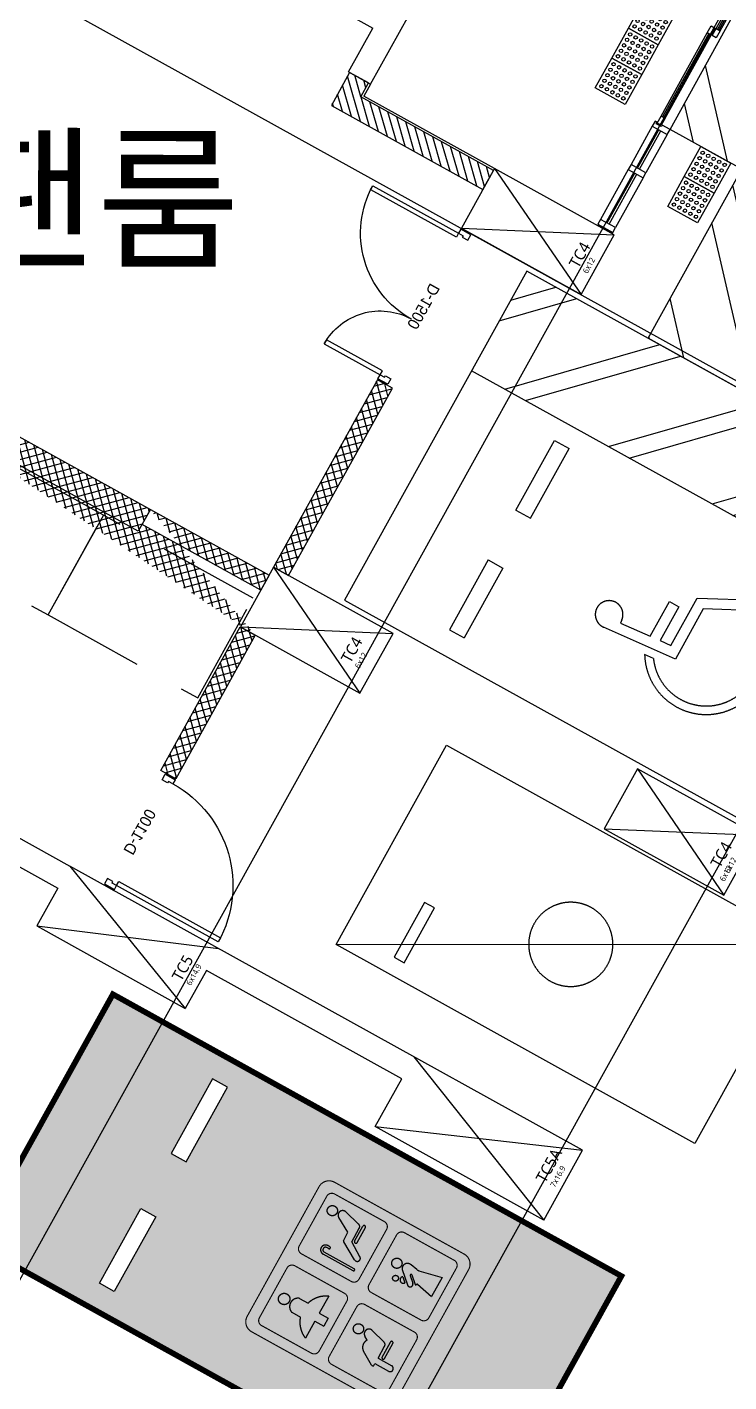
# Model space of a CAD drawing. Header units: millimetres. Extents: x -21000 to 567700, y 435000 to 850800.
# Drawn here: x 269749 to 275905, y 664233 to 676119 of the extents above; entities that cross this region are included whole.
import ezdxf
from ezdxf.enums import TextEntityAlignment as Align
from ezdxf.xclip import XClip

# ---------------------------------------------------------------- set-up
doc = ezdxf.new("R2010")
doc.units = ezdxf.units.MM
doc.header["$LTSCALE"] = 700
doc.header["$XCLIPFRAME"] = 2
doc.linetypes.add('AB_Pbase$0$주차장기둥$0$CEN', pattern=[62, 60, -1, 0, -1])
doc.linetypes.add('HIDDEN', pattern=[9.524999999999999, 6.349999999999999, -3.174999999999999])
doc.layers.get('0').update_dxf_attribs({"color": 2})
for name, color, linetype, plot in [('AB_Pbase$0$CON-105-B2F$0$DEFPOINT', 247, 'Continuous', False), ('AB_Pbase$0$Defponts', 161, 'Continuous', False), ('AB_Pbase$0$주차-카운터', 151, 'Continuous', False)]:
    doc.layers.add(name, color=color, linetype=linetype, plot=plot)
for name, color, linetype in [('AB_Pbase$0$ELE8', 8, 'Continuous'), ('AB_Pbase$0$ELE9', 9, 'Continuous'), ('AB_Pbase$0$FIN', 6, 'Continuous'), ('AB_Pbase$0$HAT-BR', 5, 'Continuous'), ('AB_Pbase$0$WAL', 3, 'Continuous'), ('AB_Pbase$0$WIN', 4, 'Continuous'), ('AB_Pbase$0$WIN1', 1, 'Continuous'), ('AB_Pbase$0$경량벽체 세대창고', 4, 'HIDDEN'), ('AB_Pbase$0$경량벽체 세대창고 모듈', 4, 'HIDDEN'), ('AB_Pbase$0$점자블럭', 5, 'Continuous'), ('AB_Pbase$0$주차(경형)', 9, 'Continuous'), ('AB_Pbase$0$주차-sol', 254, 'Continuous'), ('AB_Pbase$0$주차-여행', 221, 'Continuous'), ('AB_Pbase$0$주차-장애인', 8, 'Continuous'), ('AB_Pbase$0$주차장기둥$0$CEN_P', 244, 'AB_Pbase$0$주차장기둥$0$CEN')]:
    doc.layers.add(name, color=color, linetype=linetype)
doc.styles.add('AB_Pbase$0$CON-105-B2F$0$맑은고딕', font='malgun.ttf')
doc.styles.add('AB_Pbase$0$돋움', font='')
doc.styles.get('AB_Pbase$0$돋움').set_extended_font_data('Dotum')

# ---------------------------------------------------------------- blocks, each defined once
blk = doc.blocks.new('AB_Pbase$0$Door_s_1500')
at = {"layer": 'AB_Pbase$0$Defponts'}
for p, q in [((-10, 100.0000000630971), (-10.0000000000291, 6.30971044e-08)), ((1510.000000014901, 100), (1510.000000014901, 0))]:
    blk.add_line(p, q, dxfattribs=at)
at = {"layer": 'AB_Pbase$0$WIN'}
for points in [[(39.9999999999709, 100.0000000037253), (80.00000001490115, 100.0000000037253), (80.00000001487933, 960.0000000036086), (40.00000000000727, 960.0000000037253)], [(1460.000000000029, 99.99999656772708), (1419.99999998507, 99.99999656761065), (1419.999999960193, 659.9999965827446), (1459.999999975123, 659.9999965827446)], [(55, 55.00000001117587), (54.9999999999709, 3.7252903e-09), (0, 0), (-2.91038e-11, 100.0000000037253), (39.9999999999709, 100.0000000037253), (40.00000000011641, 55.00000000372529)], [(1445.00000001493, 55.00000000745058), (1445.000000029802, 3.7252903e-09), (1500.000000014901, 0), (1500.000000014872, 100), (1460.000000014901, 100.0000000037253), (1459.999999999942, 55.00000001117587)]]:
    blk.add_lwpolyline(points, close=True, dxfattribs=at)
at = {"layer": 'AB_Pbase$0$WIN1'}
for centre, radius, start, end in [((40.00000000061845, 100.0000000038417), 859.9999999993231, 359.9999997198555, 89.99999999666494), ((1460.000000014741, 100.0000000039581), 560.0000000146683, 90.00000000166754, 180.0000004268868)]:
    blk.add_arc(centre, radius, start, end, dxfattribs=at)
at = {"layer": 'AB_Pbase$0$Defponts', "style": 'AB_Pbase$0$돋움'}
blk.add_text('D-1500', height=100, rotation=359.9999997865566, dxfattribs=at).set_placement((751.5826335558666, 57.88820401218254), align=Align.MIDDLE)
blk = doc.blocks.new('AB_Pbase$0$Door_s_1100')
at = {"layer": 'AB_Pbase$0$Defponts'}
for p, q in [((-10.00000002980232, 5.858251825e-06), (-10.00000002980232, 100.0000058582518)), ((1109.999999970212, -7.4505806e-08), (1109.999999970212, 99.9999999254942))]:
    blk.add_line(p, q, dxfattribs=at)
at = {"layer": 'AB_Pbase$0$WIN'}
for points in [[(39.99999997021222, 99.9999999254942), (79.99999997019766, 99.9999999254942), (79.99999997021223, 1119.999999925494), (39.99999997022678, 1119.999999925494)], [(54.99999997021223, 54.99999992549419), (54.99999997021223, -7.4505806e-08), (-2.97877705e-08, -7.4505806e-08), (-2.97877705e-08, 99.9999999254942), (39.99999997021222, 99.9999999254942), (39.99999997022678, 54.99999992549419)], [(1044.999999970183, 54.99999992549419), (1044.999999970227, -7.4505806e-08), (1099.999999970197, -7.4505806e-08), (1099.999999970197, 99.9999999254942), (1059.999999970197, 99.9999999254942), (1059.999999970197, 54.99999992549419)]]:
    blk.add_lwpolyline(points, close=True, dxfattribs=at)
at = {"layer": 'AB_Pbase$0$WIN1'}
blk.add_arc((39.99999997021222, 99.9999999254942), 1020, 0, 89.99999999916623, dxfattribs=at)
at = {"layer": 'AB_Pbase$0$Defponts', "style": 'AB_Pbase$0$돋움'}
blk.add_text('D-1100', height=100, dxfattribs=at).set_placement((549.9999999702266, 49.99999992549419), align=Align.MIDDLE)
blk = doc.blocks.new('AB_Pbase$0$20160212_34980', base_point=(54476081.42729176, -70515734.42699839))
at = {"layer": 'AB_Pbase$0$WIN', "rotation": 125.1554939794611}
blk.add_blockref('AB_Pbase$0$Door_s_1100', (54476081.42729176, -70515734.42699838), dxfattribs=at)
blk = doc.blocks.new('AB_Pbase$0$CON-105-B2F')
for p, q in [((7970.000003202492, -3720.000004687579), (7970.000003205649, -8310.00000000355)), ((250.0000032123644, -4620.00000001426), (249.9999942233626, -9550.000000011234)), ((7530.000003216141, -8310.000000003783), (7530.000003215398, -8530.000000004657)), ((7530.000003216141, -8310.000000003783), (7970.000003205649, -8310.00000000355)), ((7530.000003215398, -8530.000000004657), (9020.000003214232, -8530.000000004424))]:
    blk.add_line(p, q)
blk.add_lwpolyline([(3110.000003211906, -5820.000000008906), (3330.000003212372, -5820.000000008963), (3330.000003211935, -8650.000000008033), (3110.000003213099, -8650.000000008265)], close=True)
for points in [[(30.13518264180311, -8400.000000010654), (30.13518264331651, -9550.000000010012), (-350.0000057775687, -9550.000000011176), (-349.9999967868352, -11040.00000001065)], [(-449.9999967838739, -14690.00000001036), (250.000025236317, -14690.0000000092), (249.9999942236973, -9550.000000011176)], [(2810.000003214118, -11040.0000000082), (3410.00000321457, -11040.00000000884), (3410.000003214263, -9840.000000008382), (2810.000003214031, -9840.00000000972), (2810.000003214118, -11040.0000000082)], [(6810.000003214234, -11040.00000000727), (7410.000003213768, -11040.00000000698), (7410.00000321438, -9840.000000006636), (6810.00000321403, -9840.000000007627), (6810.000003214234, -11040.00000000727)], [(-449.9999967838739, -14690.00000001036), (-449.9999967845724, -13000.00000001094), (30.00001503961539, -13000.00000001082), (30.00000321387779, -11040.00000001018), (-349.9999967868352, -11040.00000001065)], [(2810.000003216708, -14690.00000000815), (3410.000003216126, -14690.00000000902), (3410.000003215399, -13490.00000000879), (2810.000003215631, -13490.00000000879), (2810.000003216708, -14690.00000000815)]]:
    blk.add_lwpolyline(points)
at = {"layer": 'AB_Pbase$0$CON-105-B2F$0$DEFPOINT', "color": 190}
for p, q in [((-350.0000057775687, -9550.000000011176), (250.0000032137614, -11040.00000000989)), ((249.9999942236973, -9550.000000011176), (-349.9999967868352, -11040.00000001065)), ((2810.000003214031, -9840.00000000972), (3410.00000321457, -11040.00000000884)), ((3410.000003214263, -9840.000000008382), (2810.000003214118, -11040.0000000082)), ((6810.00000321403, -9840.000000007627), (7410.000003213768, -11040.00000000698)), ((7410.00000321438, -9840.000000006636), (6810.000003214234, -11040.00000000727)), ((-449.9999967845724, -13000.00000001094), (250.0000032163589, -14690.0000000092)), ((250.000003214016, -13000.00000001065), (-449.9999967838739, -14690.00000001036)), ((2810.000003215631, -13490.00000000879), (3410.000003216126, -14690.00000000902)), ((3410.000003215399, -13490.00000000879), (2810.000003216708, -14690.00000000815))]:
    blk.add_line(p, q, dxfattribs=at)
at = {"layer": 'AB_Pbase$0$CON-105-B2F$0$DEFPOINT', "color": 6, "style": 'AB_Pbase$0$CON-105-B2F$0$맑은고딕'}
for s, height, p in [('TC5', 100.0000000000003, (-166.3523202295982, -10897.23388301249)), ('TC4', 100.0000000000003, (2993.647716970882, -10841.75758591661)), ('TC4', 100.0000000000003, (6993.647716971267, -10910.75992720434)), ('6x12', 50.00000000000017, (2993.647716970401, -10932.4577989268)), ('6x14.9', 50.00000000000017, (-156.4896437279749, -10987.9340960221)), ('6x12', 50.00000000000017, (6993.647716970773, -11001.46014021465)), ('TC5A', 100.0000000000003, (-166.3523202267242, -14547.2338830122)), ('TC4', 100.0000000000003, (2993.64767977316, -14547.23388301005)), ('7x16.9', 50.00000000000017, (-156.4896437251009, -14637.93409602175)), ('6x12', 50.00000000000017, (2910.763080506585, -14637.93409602152)), ('6x12', 50.00000000000017, (2993.647679772577, -14637.93409602018))]:
    blk.add_text(s, height=height, rotation=359.9999981056897, dxfattribs=at).set_placement(p)
blk = doc.blocks.new('AB_Pbase$0$CON-105-B1F')
at = {"rotation": 359.9999999999997}
blk.add_blockref('AB_Pbase$0$CON-105-B2F', (8.73115e-11, 0), dxfattribs=at)
blk = doc.blocks.new('AB_Pbase$0$지하1층 동골조')
at = {"rotation": 61.00000007641672}
blk.add_blockref('AB_Pbase$0$CON-105-B1F', (114706.1262703892, 33203.97350886103), dxfattribs=at)
blk = doc.blocks.new('AB_Pbase$0$점자블럭')
at = {"layer": 'AB_Pbase$0$점자블럭', "extrusion": (0, 0, -1)}
blk.add_lwpolyline([(0, 0), (300, 0), (300, 300), (0, 300)], close=True, dxfattribs=at)
at = {"layer": 'AB_Pbase$0$점자블럭', "color": 250}
for centre in [(-259.9999998714775, 259.9999995172256), (-204.9999998714775, 259.9999995172256), (-149.9999998714775, 259.9999995172256), (-94.99999987147748, 259.9999995172256), (-39.99999987147749, 259.9999995172256), (-259.9999996945262, 204.9999995172257), (-259.9999996783445, 149.9999993076781), (-204.9999996945262, 204.9999995172257), (-204.9999996783445, 149.9999993076781), (-149.9999996945262, 204.9999995172257), (-149.9999996783444, 149.9999993076781), (-94.9999996945262, 204.9999995172257), (-94.99999967834447, 149.9999993076781), (-39.9999996945262, 204.9999995172257), (-39.99999967834447, 149.9999993076781), (-259.9999996622791, 94.99999951722565), (-259.9999991634395, 39.99999951722566), (-204.9999996622791, 94.99999951722565), (-204.9999991634395, 39.99999951722566), (-149.9999996622791, 94.99999951722565), (-149.9999991634395, 39.99999951722566), (-94.99999966227917, 94.99999951722565), (-94.9999991634395, 39.99999951722566), (-39.99999966227915, 94.99999951722565), (-39.9999991634395, 39.99999951722566)]:
    blk.add_circle(centre, 15, dxfattribs=at)
blk = doc.blocks.new('AB_Pbase$0$주출입구현관문(105동 지하)')
at = {"layer": 'AB_Pbase$0$Defponts'}
blk.add_line((4069.759364713507, -9241.798688736744), (3938.566657777759, -9169.076796256006), dxfattribs=at)
at = {"layer": 'AB_Pbase$0$ELE9'}
for p, q in [((4981.059179137634, -7443.080789995291), (5376.181458920881, -6730.267080781574)), ((5016.043901030091, -7462.473294635653), (5411.166180751926, -6749.659585405722)), ((4498.572860309621, -8210.369491109217), (4903.391393664351, -7480.063422407896)), ((4533.557582129957, -8229.761995779409), (4938.376115571418, -7499.455927046859)), ((4420.95395791967, -8298.830251582025), (4234.301095767936, -8635.558208086411)), ((4552.146664911997, -8371.55214402746), (4365.493802763056, -8708.280100561537)), ((4210.060464922629, -8679.289110415295), (3967.653782438254, -9116.598808723735)), ((4341.253171914956, -8752.01100286073), (4098.846489431278, -9189.320701212913))]:
    blk.add_line(p, q, dxfattribs=at)
at = {"layer": 'AB_Pbase$0$WIN'}
for p, q in [((5388.489445902524, -6737.089564461668), (4993.367166152458, -7449.903273709584)), ((5398.984862427518, -6742.907315861143), (5003.862582722039, -7455.721025104229)), ((4915.699380664213, -7486.885906123443), (4510.880847308785, -8217.191974817571)), ((4914.907700585493, -7486.447067143338), (4931.359567481675, -7495.566559560771)), ((4988.202395825879, -7447.040371629672), (5004.654262782946, -7456.159864056129)), ((4926.194797221222, -7492.703657542064), (4521.376263835933, -8223.009726239106)), ((4291.15126878547, -8667.07102813106), (4477.804130983888, -8330.343071644342)), ((4308.643629693252, -8676.767280439788), (4495.296491862566, -8340.039323963692)), ((4024.503955431456, -9148.1116287818), (4266.910637986845, -8710.801930477613)), ((4041.996316340518, -9157.807881100744), (4284.402998865522, -8720.498182796959))]:
    blk.add_line(p, q, dxfattribs=at)
for points in [[(4903.391393664351, -7480.063422407896), (4937.328276826767, -7418.84015917842), (4972.312998659791, -7438.232663824631), (4938.376115571418, -7499.455927046859)], [(4506.417851971695, -8289.036232410348), (4499.145662796334, -8302.15550311192), (4455.414760440645, -8277.91487229924), (4462.686949723225, -8264.795601617343), (4445.194588767132, -8255.099349275406), (4420.95395791967, -8298.830251582025), (4552.146664911997, -8371.55214402746), (4576.387295726163, -8327.821241686848)], [(4234.301095767936, -8635.558208086411), (4210.060464963549, -8679.289110373791), (4341.253171914956, -8752.01100286073), (4365.493802717129, -8708.28010055129)], [(3967.655414726353, -9116.599713523117), (3943.414783921966, -9160.330615810495), (4074.607490873371, -9233.052508297436), (4098.848121675547, -9189.32160598799)]]:
    blk.add_lwpolyline(points, close=True, dxfattribs=at)
for points in [[(4981.059179137634, -7443.080789995291), (5016.043901030091, -7462.473294635653), (4982.107017871284, -7523.696557902731), (4947.122295975918, -7504.304053232655), (4981.059179137634, -7443.080789995291)], [(4498.572860309621, -8210.369491109217), (4533.557582129957, -8229.761995779409), (4499.620699029008, -8290.985259025358), (4464.635977176715, -8271.592754336047), (4498.572860324464, -8210.369491107762)]]:
    blk.add_lwpolyline(points, dxfattribs=at)
at = {"layer": 'AB_Pbase$0$점자블럭', "rotation": 60.99980372982273}
for p in [(4619.140530016506, -7322.499322850373), (4473.696745114692, -7584.884736723441), (4328.252960249723, -7847.270150667842), (5109.904307975492, -8623.556939622416), (4964.460523032874, -8885.942353536986)]:
    blk.add_blockref('AB_Pbase$0$점자블럭', p, dxfattribs=at)
blk = doc.blocks.new('AB_Pbase$0$C1CD84166')
at = {"layer": 'AB_Pbase$0$경량벽체 세대창고', "ltscale": 0.2}
blk.add_lwpolyline([(124.9998326935165, 244.9961002913769), (1624.999832693487, 244.9961002912605), (1624.999832693487, 1244.996100291377), (124.9998326934583, 1244.996100291144)], close=True, dxfattribs=at)
blk = doc.blocks.new('AB_Pbase$0$0228_REV.')
at = {"layer": 'AB_Pbase$0$경량벽체 세대창고 모듈', "rotation": 331.0000052416892}
for p in [(471749.8553575998, 564619.2550615754), (473061.7849848373, 563892.0407512276)]:
    blk.add_blockref('AB_Pbase$0$C1CD84166', p, dxfattribs=at)
blk = doc.blocks.new('AB_Pbase$0$주차장기둥$0$cen 2bl 지하')
at = {"layer": 'AB_Pbase$0$주차장기둥$0$CEN_P', "color": 5}
for p, q in [((-64185.7022670559, 73136.87832824641), (-64185.70226700794, 259452.8568419137)), ((-60585.70226706897, 128901.7770924845), (-60585.70226699589, 259439.4811581655)), ((-132795.7554591525, 150682.9533104151), (-58330.11566135939, 150682.9533104021))]:
    blk.add_line(p, q, dxfattribs=at)
blk = doc.blocks.new('AB_Pbase$0$주차장기둥')
at = {"rotation": 1.99999810188403}
blk.add_blockref('AB_Pbase$0$주차장기둥$0$cen 2bl 지하', (36991.78868371947, -11666.72538985428), dxfattribs=at)
blk = doc.blocks.new('AB_Pbase$0$실명')
at = {"layer": 'AB_Pbase$0$Defponts', "style": 'AB_Pbase$0$돋움'}
blk.add_text('제연팬룸', height=999.9999999999994, rotation=359.9315350211501, dxfattribs=at).set_placement((287606.1712850469, -156736.7796013432))
blk = doc.blocks.new('AB_Pbase$0$주차(경형)')
at = {"layer": 'AB_Pbase$0$주차(경형)'}
blk.add_lwpolyline([(2000, -3600), (2000, 0), (0, 0), (0, -3600), (2000, -3600)], dxfattribs=at)
blk.add_lwpolyline([(150, -3000), (699.9999999403954, -3000), (699.9999999403954, -3100), (150, -3100)], close=True, dxfattribs=at)
at = {"layer": 'AB_Pbase$0$주차-카운터', "extrusion": (1.3e-15, -4.517750764e-07, 0.999999999999898)}
blk.add_line((1.0322779417e-05, -3600.000005727635, -0.0016263902749685), (2000, 1.8626451e-09), dxfattribs=at)
blk.add_circle((1000.000005161389, -1800.000002864932), 369.2282907771641, dxfattribs=at)
blk = doc.blocks.new('AB_Pbase$0$AB_Pbase-C1BCB056C')
at = {"layer": 'AB_Pbase$0$주차-여행'}
h = blk.add_hatch(color=170, dxfattribs=at)
h.dxf.hatch_style = 1
edge = h.paths.add_edge_path()
edge.add_line((104.9998297914862, 4.999913722276686), (1404.999829791486, 4.999913722276686))
edge.add_arc((1404.999829791486, 104.9999137222767), 100, 270, 360)
edge.add_line((1504.999829791486, 104.9999137222767), (1504.999829791486, 1404.999913722277))
edge.add_arc((1404.999829791486, 1404.999913722277), 100, 0, 90)
edge.add_line((1404.999829791486, 1504.999913722277), (104.9998297914862, 1504.999913722277))
edge.add_arc((104.9998297914862, 1404.999913722277), 100, 90.00000000000003, 180)
edge.add_line((4.999829791486261, 1404.999913722277), (4.999829791486261, 104.9999137222767))
edge.add_arc((104.9998297914862, 104.9999137222766), 99.99999999999999, 180, 270)
h = blk.add_hatch(color=255, dxfattribs=at)
h.dxf.hatch_style = 1
h.paths.add_polyline_path([(464.9998297914861, 1093.962959066033), (464.9998297914861, 1179.999913677573, 0.7142857144954711), (324.9998297914863, 1179.999913722276), (324.9998297914863, 1093.962959066033, 0.2192235935894597), (184.9998298063874, 964.9999137222767), (354.9998297914862, 964.9999137222767), (354.9998297914862, 874.9999137222769), (434.9998297914861, 874.9999137222769), (434.9998297989368, 964.9999137222767), (604.9998297914861, 964.9999137222767, 0.2192235935991595)])
h.paths.add_polyline_path([(444.9998297914862, 1294.999913722276, 1), (344.9998297914863, 1294.999913722276, 1)])
h.paths.add_polyline_path([(905.0694490894676, 1187.227043330669), (905.0694490894676, 887.2270433306693, 1), (925.0694490894678, 887.2270433306693), (925.0694490894678, 1187.227043330669, -1), (970.0694490894672, 1187.227043330669), (970.0694490894672, 1167.227043330669, 1), (990.0694490894678, 1167.227043330669), (990.0694490894678, 1187.227043315768, 1)])
h.paths.add_polyline_path([(1322.599384352565, 1300.948844328522, 1), (1232.599384352565, 1300.948844328522, 1)])
h.paths.add_polyline_path([(1325.583051808178, 1192.864747062325, 0.8785792652490609), (1251.948925115168, 1222.393662780523), (1177.534137569368, 1089.506382524967), (1093.841614499688, 1085.951423943043, 0.2585986565045364), (1085.568617418408, 1080.895572856068), (994.4447772949933, 920.3046763837336, 0.979198574801533), (1040.829881228506, 892.6797962039708), (1120.306013703346, 1019.964866757393), (1257.76389311254, 1019.964866757393, 0.3421054281494638), (1286.814132198691, 1042.475967720151)])
h.paths.add_polyline_path([(1287.971297286451, 999.9648667573927), (1137.971297286451, 999.9648667573927, 1), (1137.971297286451, 974.9648667573927), (1287.971297286451, 974.9648667573927, 1)], flags=17)
h.paths.add_polyline_path([(436.9555048123002, 598.246732994914, 1), (526.9555048123002, 598.246732994914, 1)])
h.paths.add_polyline_path([(528.1558670848608, 485.9040889143943, 0.8878799825952457), (452.9519263207911, 517.1157555133104), (433.4624234810471, 482.4387960731983, 0.4156105446493064), (332.3843688070774, 465.5578041821716), (258.7660074681044, 342.8345530629158, 0.1928886540374943), (257.5865358635783, 335.4898763746023, 0.4807951515264588), (267.3414172753691, 323.2893562614918), (284.8712226971984, 323.2893562763929), (284.8712226971984, 186.1964333206415, 1), (339.8712226971984, 186.1964333206415), (339.8712226971984, 323.2893562763929), (459.6049608886241, 323.2893562614918, 0.3358464279470858), (488.4797215983271, 345.1500568836928)])
h.paths.add_polyline_path([(516.3095344379544, 296.8027470558882), (366.3095344379544, 296.8027470558882, 1), (366.3095344379544, 271.8027470558882), (516.3095344379544, 271.8027470558882, 1)], flags=17)
h.paths.add_polyline_path([(1053.458181910217, 528.8396279960871, 1), (1002.144951291382, 528.8396279960871, 1)])
h.paths.add_polyline_path([(1070.501569882035, 479.7024450153111, 1.194973176818422), (1032.354010231793, 437.2605490833519)])
h.paths.add_polyline_path([(1195.899806149304, 466.2948160022495, 0.7033702882995693), (1123.245992541313, 515.9454015046358), (1026.935606569052, 408.793189972639, 1), (1064.122153230011, 375.3692352920771), (1111.15793248266, 427.6999130696057, -1), (1122.313896492123, 417.6727266609669), (1062.577867232263, 351.2121098935604, 0.4828771538017641), (1063.883896596729, 343.4903036057948), (1072.644407972693, 338.6641221195459, -0.3321010292297663), (1075.116340912878, 333.2164927870035), (1040.312134779989, 174.0700534582138), (1230.701888181269, 174.0700534582138), (1185.384223856032, 381.2905511409044, -0.0966836924488011), (1184.909373626113, 402.3586240559815)])
h.paths.add_polyline_path([(1193.590907037258, 582.2420370280743, 1), (1103.590907037258, 582.2420370280743, 1)])
at = {"layer": 'AB_Pbase$0$주차-여행', "color": 255}
for p, q in [((1177.534137569368, 1089.506382524967), (1251.948925115168, 1222.393662780523)), ((1286.814132198691, 1042.475967720151), (1325.583051808178, 1192.864747062325)), ((324.9998297914863, 1179.999913722276), (324.9998297914863, 1093.962959051132)), ((464.9998297914861, 1179.999913692474), (464.9998297914861, 1093.962959066033)), ((905.0694490894676, 887.2270433306693), (905.069449082017, 1187.227043330669)), ((925.0694490894678, 887.2270433306693), (925.0694490894678, 1187.227043330669)), ((970.0694490894672, 1167.227043330669), (970.0694490894672, 1187.227043330669)), ((990.0694490894678, 1167.227043330669), (990.0694490969179, 1187.227043330669)), ((994.4447772875427, 920.3046763837336), (1085.568617418408, 1080.89557287097)), ((1093.841614514589, 1085.951423943043), (1177.534137569368, 1089.506382524967)), ((354.9998297914862, 964.9999137222767), (184.9998297840357, 964.9999137222767)), ((354.9998297914862, 964.9999137222767), (354.9998297914862, 874.9999137222769)), ((604.9998297914861, 964.9999137222767), (434.9998297914861, 964.9999137222767)), ((434.9998297989368, 964.9999137222767), (434.9998297914861, 874.9999137222769)), ((1040.829881228506, 892.6797962039708), (1120.306013703346, 1019.964866757393)), ((1120.306013703346, 1019.964866757393), (1257.76389310509, 1019.964866757393)), ((1137.971297286451, 999.9648667573927), (1287.971297286451, 999.9648667573927)), ((1137.971297286451, 974.9648667573927), (1287.971297286451, 974.9648667573927)), ((434.9998297914861, 874.9999137222769), (354.9998297914862, 874.9999137222769)), ((433.4624234810471, 482.4387960731983), (452.9519263207911, 517.1157555133104)), ((528.1558670848608, 485.9040889143943), (488.4797215983271, 345.1500568836928)), ((1123.245992541313, 515.9454015046358), (1026.935606561601, 408.793189972639)), ((1070.501569889485, 479.7024450302123), (1032.354010231793, 437.2605490833519)), ((258.7660074681044, 342.8345530629158), (332.3843688070774, 465.5578041821716)), ((1122.313896477222, 417.6727266758678), (1062.577867232263, 351.2121098935604)), ((1111.158504597843, 427.7005495131016), (1064.122153230011, 375.3692352920771)), ((1184.909373626113, 402.3586240708827), (1195.899806119501, 466.2948158085346)), ((1185.384223856032, 381.2905511558056), (1230.701888181269, 174.0700534582138)), ((257.3414172679186, 333.2893562614918), (257.3414172679186, 337.690396502614)), ((267.3414172679186, 323.2893562614918), (284.8712226971984, 323.2893562763929)), ((284.8712226971984, 323.2893562614918), (284.8712226971984, 186.1964333206415)), ((339.8712226897478, 323.2893562763929), (459.6049608960746, 323.2893562614918)), ((339.8712226971984, 323.2893562614918), (339.8712226971984, 186.1964333206415)), ((366.3095344379544, 296.8027470558882), (516.3095344379544, 296.8027470558882)), ((366.3095344379544, 271.8027470558882), (516.3095344379544, 271.8027470558882)), ((1075.116340912878, 333.2164927870035), (1040.312134779989, 174.0700534582138)), ((1072.644407972693, 338.6641221195459), (1063.883896596729, 343.4903036057948)), ((1230.701888181269, 174.0700534582138), (1040.312134779989, 174.0700534582138))]:
    blk.add_line(p, q, dxfattribs=at)
at = {"layer": 'AB_Pbase$0$주차-여행', "color": 255, "const_width": 10}
for points in [[(104.9998297914862, 4.999913722276686), (1404.999829791486, 4.999913722276686, 0.4142135623730951), (1504.999829791486, 104.9999137222767), (1504.999829791486, 1404.999913722277, 0.4142135623730951), (1404.999829791486, 1504.999913722277), (104.9998297914862, 1504.999913722277, 0.4142135623730951), (4.999829791486261, 1404.999913722277), (4.999829791486261, 104.9999137222767, 0.4142135623730951)], [(144.9998297914862, 804.9999137222766), (644.9998297914861, 804.9999137222766, 0.4142135623730951), (694.999829791486, 854.9999137222767), (694.999829791486, 1354.999913722277, 0.4142135623730951), (644.9998297914861, 1404.999913722277), (144.9998297914862, 1404.999913722277, 0.4142135623730951), (94.99982979148626, 1354.999913722277), (94.99982979148626, 854.9999137222767, 0.4142135623730951)], [(864.999829791486, 804.9999137222766), (1364.999829791486, 804.9999137222766, 0.4142135623730951), (1414.999829791486, 854.9999137222767), (1414.999829791486, 1354.999913722277, 0.4142135623730951), (1364.999829791486, 1404.999913722277), (864.999829791486, 1404.999913722277, 0.4142135623730951), (814.999829791486, 1354.999913722277), (814.999829791486, 854.9999137222767, 0.4142135623730951)], [(144.9998297914862, 104.9999137222767), (644.9998297914861, 104.9999137222767, 0.4142135623730951), (694.999829791486, 154.9999137222767), (694.999829791486, 654.9999137222767, 0.4142135623730951), (644.9998297914861, 704.9999137222767), (144.9998297914862, 704.9999137222767, 0.4142135623730951), (94.99982979148626, 654.9999137222767), (94.99982979148626, 154.9999137222767, 0.4142135623730951)], [(864.999829791486, 104.9999137222767), (1364.999829791486, 104.9999137222767, 0.4142135623730951), (1414.999829791486, 154.9999137222767), (1414.999829791486, 654.9999137222767, 0.4142135623730951), (1364.999829791486, 704.9999137222767), (864.999829791486, 704.9999137222767, 0.4142135623730951), (814.999829791486, 654.9999137222767), (814.999829791486, 154.9999137222767, 0.4142135623730951)]]:
    blk.add_lwpolyline(points, format="xyb", close=True, dxfattribs=at)
at = {"layer": 'AB_Pbase$0$주차-여행', "color": 255}
for centre, radius in [((394.9998297914863, 1294.999913722276), 50), ((1277.599384352565, 1300.948844328522), 45), ((481.9555048123, 598.246732994914), 45), ((1148.590907037258, 582.2420370280743), 45), ((1027.801566600799, 528.8396279960871), 25.65661530862564)]:
    blk.add_circle(centre, radius, dxfattribs=at)
for centre, radius, start, end in [((394.9998297840357, 1155.999913722276), 73.99999999295216, 18.92464439297627, 161.0753556070237), ((947.5694490894673, 1187.227043330669), 42.5, 0, 180), ((947.5694490894673, 1187.227043330669), 22.5, 0, 180), ((1286.849399685859, 1202.849945768714), 40, 345.5443830016112, 150.7518595882236), ((394.9998297989369, 877.4999137222767), 227.4999999931226, 107.9202128925485, 157.3801346250727), ((394.9998297989369, 877.4999137222767), 227.4999999931226, 22.61986537492725, 72.07978710745148), ((980.0694490894676, 1167.227043330669), 10, 180, 0), ((1094.265996024012, 1075.960432991385), 10, 92.43225732071868, 150.4281913124966), ((1137.971297286451, 987.4648667573927), 12.5, 90, 270), ((1257.76389310509, 1049.964866757393), 30, 270, 345.5443830016112), ((1287.971297286451, 987.4648667573927), 12.5, 270, 90), ((915.0694490894678, 887.2270433306693), 10, 180, 0), ((1017.927699498832, 906.9797987192869), 27, 150.4281913124966, 328.0195599473515), ((391.3237498402596, 423.6996319442987), 72.29078239768941, 54.34485969010182, 144.6180025138515), ((488.6936941295862, 497.0277980715035), 41, 344.257766512957, 150.6626929385949), ((1047.627815283835, 461.8969845324754), 28.98694658646556, 37.89801675515835, 238.2024057515574), ((1150.656200863421, 478.0722837746143), 46.75139106864536, 345.4090238405308, 125.894682248055), ((1045.528879895806, 392.0812126398087), 24.99999999805061, 138.0502109223481, 318.0502109223481), ((1116.735914483666, 422.6863198578358), 7.500000004234085, 318.0502109223481, 138.0502109223481), ((1239.114364519715, 393.0409547388554), 55, 170.2463571196594, 192.3359683167152), ((267.3414172679186, 337.690396502614), 10, 149.0415955937507, 180), ((267.3414172679186, 333.2893562614918), 10, 180, 270), ((366.3095344379544, 284.3027470558882), 12.5, 90, 270), ((459.6049608960746, 353.2893562614918), 30, 270, 344.257766512957), ((516.3095344379544, 284.3027470558882), 12.5, 270, 90), ((1066.296521902084, 347.8697144240141), 5, 138.0502109223481, 241.149552132227), ((1070.231782667339, 334.2847113013267), 5, 347.6640316832849, 61.14955213222703), ((312.3712226971984, 186.1964333206415), 27.5, 180, 0)]:
    blk.add_arc(centre, radius, start, end, dxfattribs=at)
blk = doc.blocks.new('AB_Pbase$0$AB_Pbase-여행주차_')
at = {"layer": 'AB_Pbase$0$주차-sol'}
h = blk.add_hatch(color=252, dxfattribs=at)
h.paths.add_polyline_path([(54378012.42552351, -70102333.67799535), (54378012.42551065, -70097233.67799538), (54375512.42551069, -70097233.67800184), (54375512.42552349, -70102333.67800182)])
h.paths.add_polyline_path([(54377037.42550788, -70098358.67799935), (54377037.42550747, -70098508.67799933), (54377787.42550747, -70098508.67800128), (54377787.42550786, -70098358.67800125)], flags=16)
h.paths.add_polyline_path([(54376487.42551349, -70098358.6779993), (54376487.42551385, -70098508.67799929), (54375737.42551386, -70098508.67800127), (54375737.42551347, -70098358.67800124)], flags=16)
at = {"layer": 'AB_Pbase$0$주차-여행', "const_width": 50}
blk.add_lwpolyline([(54378012.42552351, -70102333.67799535), (54378012.42551065, -70097233.67799538), (54375512.42551069, -70097233.67800184), (54375512.42552349, -70102333.67800182)], close=True, dxfattribs=at)
at = {"layer": 'AB_Pbase$0$주차-여행', "color": 5, "ltscale": 600}
for points in [[(54376487.42551349, -70098358.6779993), (54376487.42551385, -70098508.67799929), (54375737.42551386, -70098508.67800127), (54375737.42551347, -70098358.67800124)], [(54377037.42550788, -70098358.67799935), (54377037.42550747, -70098508.67799933), (54377787.42550747, -70098508.67800128), (54377787.42550786, -70098358.67800125)]]:
    blk.add_lwpolyline(points, close=True, dxfattribs=at)
at = {"layer": 'AB_Pbase$0$주차-여행', "xscale": 1.000000000002362, "yscale": 1.000000000002362, "zscale": 1.000000000002362}
blk.add_blockref('AB_Pbase$0$AB_Pbase-C1BCB056C', (54376007.42569371, -70101138.67791232), dxfattribs=at)
blk = doc.blocks.new('AB_Pbase$0$C2FA95CCC_1')
at = {"layer": 'AB_Pbase$0$주차-장애인', "color": 6}
for p, q in [((2300.001994036138, -0.0002200156450272), (2300.001994043589, 4999.999779999257)), ((917.6490528881548, 4068.627231031656), (217.649052888155, 4068.627231031656)), ((217.649052888155, 4068.627231031656), (217.6490528807044, 3921.568407505751)), ((917.6490528881548, 4068.627231031656), (917.6490528807043, 3921.568407520652)), ((1417.649052888155, 4068.627231031656), (2117.649052888155, 4068.627231031656)), ((1417.649052888155, 4068.627231031656), (1417.649052880704, 3921.568407505751)), ((2117.649052888155, 4068.627231031656), (2117.649052880704, 3921.568407520652)), ((917.6490528807043, 3921.568407520652), (217.6490528807044, 3921.568407505751)), ((1417.649052880704, 3921.568407505751), (2117.649052880704, 3921.568407520652))]:
    blk.add_line(p, q, dxfattribs=at)
at = {"layer": 'AB_Pbase$0$주차-장애인'}
for p, q in [((2800.251333653927, 4999.999779999257), (3300.001994073391, 4500.249119594693)), ((3008.223916351795, 4999.999779984355), (3300.001994051039, 4708.22170229256)), ((2300.001994036138, 4668.35878880322), (3300.001994065941, 3668.358788788321)), ((2300.001994043589, 4460.38620609045), (3300.001994073391, 3460.386206075549)), ((2300.001994036138, 3628.495875284076), (3300.001994065941, 2628.495875269175)), ((2300.001994043589, 3420.523292586208), (3300.001994051039, 2420.523292556405)), ((953.353656835854, 2209.416465446353), (893.1239434629679, 2897.845239400864)), ((1028.491663187742, 2787.818256258965), (997.098458878696, 2785.071706771851)), ((997.098458878696, 2785.071706771851), (1022.00193887949, 2500.423627942801)), ((1022.00193887949, 2500.423627942801), (1369.687215656042, 2500.423627942801)), ((1369.687215656042, 2500.423627942801), (1369.687215656042, 2406.673627942801)), ((2300.001994043589, 2588.632961794734), (3300.001994065941, 1588.63296175003)), ((865.3057169392702, 2381.385588735342), (857.9249514713882, 2465.74812398851)), ((1030.20400109142, 2406.673627942801), (1039.259704396128, 2303.166465446353)), ((1369.687215656042, 2406.673627942801), (1030.20400109142, 2406.673627942801)), ((2300.001994043589, 2380.660379081965), (3300.001994065941, 1380.660379052162)), ((1039.259704396128, 2303.166465446353), (1515.076720200479, 2303.166465446353)), ((1515.076720200479, 2303.166465446353), (1763.617541484534, 1815.198451384902)), ((1457.617067635059, 2209.416465446353), (953.353656835854, 2209.416465446353)), ((1722.628558307886, 1689.111067965627), (1457.617067635059, 2209.416465446353)), ((1620.573731429875, 1767.888292014599), (1575.33930581063, 1856.698462992907)), ((1927.469408750534, 1793.444367960095), (1722.628558307886, 1689.111067965627)), ((1884.920208632946, 1876.982551261782), (1763.617541484534, 1815.198451384902)), ((1884.920208632946, 1876.982551261782), (1927.469408750534, 1793.444367960095)), ((2300.001994036138, 1548.77004827559), (3300.001994065941, 548.7700482457876)), ((2300.001994043589, 1340.797465577721), (3300.001994065941, 340.7974655479193)), ((2300.001994036138, 508.907134771347), (2808.909348808229, -0.000220000743866)), ((2300.001994036138, 300.9345520585775), (2600.936766110361, -0.000220000743866))]:
    blk.add_line(p, q, dxfattribs=at)
at = {"layer": 'AB_Pbase$0$주차-장애인', "color": 6}
blk.add_lwpolyline([(3300.001994051039, -0.000220000743866), (3300.001994051039, -0.000220000743866), (3300.001994043589, 4999.999779999257), (0.0019940286874771, 4999.999779999257), (0.0019940510392189, -0.000220000743866), (3300.001994051039, -0.000220000743866)], dxfattribs=at)
at = {"layer": 'AB_Pbase$0$주차-장애인'}
for centre, radius, start, end in [((1014.068326972425, 2908.426501870156), 121.4063714060285, 275.0000000433545, 185.0000000970936), ((1132.354935184121, 1999.999779999256), 540.5861038223719, 120.5076016959395, 334.5724107628355), ((1132.354935184121, 1999.999779999256), 465.5861038223719, 125.0000000025899, 342.0740890663219)]:
    blk.add_arc(centre, radius, start, end, dxfattribs=at)
blk = doc.blocks.new('AB_Pbase$0$pppaaa_1_1')
at = {"layer": 'AB_Pbase$0$주차(경형)', "extrusion": (0.0219729744619915, -0.0121798209979526, -0.9996843703658423), "zscale": -1}
blk.add_blockref('AB_Pbase$0$주차(경형)', (716398.036589164, -81963.37931882002, -2059.807171099077), dxfattribs=at)
at = {"layer": 'AB_Pbase$0$주차-여행', "rotation": 60.99999513590793}
for p in [(-87400904.71647438, -12908626.25933189), (-87402601.55087104, -12911687.42790257)]:
    blk.add_blockref('AB_Pbase$0$AB_Pbase-여행주차_', p, dxfattribs=at)
at = {"layer": 'AB_Pbase$0$주차-장애인', "ltscale": 600, "rotation": 60.99999513549338}
blk.add_blockref('AB_Pbase$0$C2FA95CCC_1', (276906.6001818274, 668669.0086002169), dxfattribs=at)
blk = doc.blocks.new('AB_Pbase$0$장애인주차구획통로_1')
at = {"layer": 'AB_Pbase$0$주차-장애인'}
h = blk.add_hatch(dxfattribs=at)
h.set_pattern_fill('ANSI32', color=256, scale=79.99999999999991, angle=58)
h.set_pattern_definition([(102.9999999999996, (-28406.33484164049, -694336.9095107228), (-742.4699893663492, -171.4127034100253), []), (102.9999999999996, (-28215.98233076739, -694032.2818148835), (-742.4699893663492, -171.4127034100253), [])])
h.paths.add_polyline_path([(247611.9502040005, -19464.50006529072), (246982.22502392, -19115.43530921161), (247564.0001612737, -18065.89365231699), (248193.7253436478, -18414.95840966771), (248860.3592185394, -17212.32877999206), (249909.9031922759, -17794.09973768599), (247839.7506571537, -21528.72360013158), (246790.2090015305, -20946.94846048346)])
at = {"layer": 'AB_Pbase$0$주차-장애인', "color": 6, "elevation": -6.913581e-10}
blk.add_lwpolyline([(247611.9500212565, -19464.50039496529), (246982.22502392, -19115.43530921161), (247564.0001612737, -18065.89365231699), (248193.7253436478, -18414.95840966771), (248860.3592185394, -17212.32877999206), (249909.9031922759, -17794.09973768599), (247839.7506571537, -21528.72360013158), (246790.2090015305, -20946.94846048346)], close=True, dxfattribs=at)
blk = doc.blocks.new('AB_Pbase')
at = {"layer": 'AB_Pbase$0$ELE8'}
h = blk.add_hatch(dxfattribs=at)
h.set_pattern_fill('NET', color=256, scale=19.99999999999994, angle=15.18218399974686)
h.set_pattern_definition([(15.18218399974678, (0, 0), (-16.62995760569738, 61.28372141142118), []), (105.1821839997468, (0, 0), (-61.28372141142118, -16.62995760569738), [])])
h.paths.add_polyline_path([(272041.759898667, 671308.4102534961), (272953.2020381703, 672952.6952732659), (272822.0090845191, 673025.4167205689), (271910.5669449452, 671381.1317007993)])
h.paths.add_polyline_path([(268863.0904388162, 672978.9073147334), (269386.7320087726, 673923.4916324829), (266981.5278575449, 675256.7181663869), (268164.4162526076, 677390.7951653004), (268033.2249692148, 677463.5196258544), (266662.2249509861, 674990.072029978), (266793.4570559649, 674917.354931548), (266908.806411712, 675125.5252118458), (269182.8176077937, 673865.0201261101), (268731.897485139, 673051.628762052)])
edge = h.paths.add_edge_path()
edge.add_line((266519.1019131134, 674278.2014707327), (268355.8110137416, 673260.0969132497))
edge.add_line((268355.8110137412, 673260.0969132502), (268283.0895664199, 673128.9039595125))
edge.add_line((268283.0895664205, 673128.9039595125), (266446.3787852186, 674147.0094485141))
edge.add_line((266446.3787852183, 674147.0094485139), (266519.1002325571, 674278.2024022798))
edge.add_line((270830.9847403424, 671888.0856074246), (271871.7821730857, 671311.162125468))
edge.add_line((271871.7821730855, 671311.1621254679), (271799.0607257667, 671179.9691717917))
edge.add_line((271799.0607257665, 671179.9691717922), (270758.263293008, 671756.8926537189))
edge.add_line((270758.2632930084, 671756.8926537186), (270831.0562945696, 671888.0500806825))
edge.add_line((271750.8741094512, 670783.6384386863), (271052.7482204991, 669524.1860802913))
edge.add_line((271052.748220499, 669524.1860802916), (270921.5552616304, 669596.9075303985))
edge.add_line((270921.5552616306, 669596.9075303981), (271619.6829292047, 670856.3630854093))
edge.add_line((271619.6829292045, 670856.3630854097), (271750.8758853786, 670783.6416425458))
at = {"layer": 'AB_Pbase$0$HAT-BR'}
h = blk.add_hatch(dxfattribs=at)
h.set_pattern_fill('ANSI31', color=256, scale=20, angle=60.99999813498786)
h.set_pattern_definition([(105.9999981349877, (0, 0), (-61.04011826181549, -17.50297010748682), [])])
h.paths.add_polyline_path([(272744.7402596872, 675629.3648220553), (272578.5625151936, 675721.4786496894), (272418.5735826232, 675432.8509970751), (273747.995513502, 674695.940331131), (273840.1093467417, 674862.1180724509), (272676.8651572268, 675506.91490525)])
edge = h.paths.add_edge_path()
edge.add_line((257658.8028535346, 667390.1354070093), (257824.9789942766, 667298.0186861753))
edge.add_line((257824.9789942754, 667298.018686176), (258586.1301382213, 668671.171593488))
edge.add_line((258586.1301382201, 668671.1715934885), (258804.7850610214, 668549.9691813302))
edge.add_line((258804.7850610228, 668549.9691813295), (258896.8988942909, 668716.1469227081))
edge.add_line((258896.8988942908, 668716.1469227081), (258512.0662301064, 668929.4631681001))
edge.add_line((258512.0662301068, 668929.4631680995), (257658.8012529274, 667390.1325194389))
at = {"layer": 'AB_Pbase$0$FIN'}
for p in [(272762.2309018856, 675619.6654690661), (273849.8055397299, 674879.6104663012)]:
    blk.add_line(p, (272704.0537440437, 675514.7111060766), dxfattribs=at)
at = {"layer": 'AB_Pbase$0$WAL'}
blk.add_lwpolyline([(272744.7402596872, 675629.3648220553), (272578.5625151936, 675721.4786496894), (272418.5735826232, 675432.8509970751), (273747.995513502, 674695.940331131), (273840.1093467417, 674862.1180724509), (272676.8651572268, 675506.91490525)], close=True, dxfattribs=at)
for points in [[(272041.759898667, 671308.4102534961), (272953.2020381703, 672952.6952732659), (272822.0090845191, 673025.4167205689), (271910.5669449452, 671381.1317007993), (272041.7598986641, 671308.4102534917)], [(270830.9847403424, 671888.0856074246), (271871.7821730855, 671311.1621254679), (271799.0607257665, 671179.9691717922), (270758.2632930084, 671756.8926537186), (270831.0562945694, 671888.0500806827)], [(271750.8741094512, 670783.6384386863), (271052.748220499, 669524.1860802916), (270921.5552616306, 669596.9075303981), (271619.6829292045, 670856.3630854097), (271750.8758853785, 670783.6416425457)]]:
    blk.add_lwpolyline(points, dxfattribs=at)
for name, p, rotation in [('AB_Pbase$0$주차장기둥', (231892.5219283827, 539971.4727125298), 329.0000000345588), ('AB_Pbase$0$0228_REV.', (-203355.4812389409, 106915.8689109765), 359.9999999999992), ('AB_Pbase$0$지하1층 동골조', (146945.0535187308, 639965.19614713), 359.9999999999994), ('AB_Pbase$0$실명', (-21011.03483529872, 830849.9783711426), 359.9999999999999), ('AB_Pbase$0$주출입구현관문(105동 지하)', (270812.1725698339, 683549.2954431974), 359.9999999999992)]:
    blk.add_blockref(name, p, dxfattribs=dict(rotation=rotation))
ref = blk.add_blockref('AB_Pbase$0$장애인주차구획통로_1', (28406.33473677823, 694336.9093214736), dxfattribs=dict(rotation=359.9999999999999))
XClip(ref).set_block_clipping_path([(-28406.33484840629, -694336.9095073047), (465439.3839524707, 145612.48179024633)])
ref = blk.add_blockref('AB_Pbase$0$pppaaa_1_1', (-0.0090321358875372, -0.0133324861526489), dxfattribs=dict(at, rotation=359.9999999999999))
XClip(ref).set_block_clipping_path([(-396188.9384898804, 0.0133324570973376), (493845.7278262604, 839949.4046300659)])
at = {"layer": 'AB_Pbase$0$WAL', "color": 153, "xscale": -0.9999999999999987, "rotation": 60.99999813644301}
blk.add_blockref('AB_Pbase$0$Door_s_1500', (273641.5336232071, 674297.6114896839), dxfattribs=at)
at = {"layer": 'AB_Pbase$0$WAL', "xscale": -0.9999999999999902, "rotation": 6.155492116045516}
blk.add_blockref('AB_Pbase$0$20160212_34980', (270427.1475413998, 668601.8391876223), dxfattribs=at)

msp = doc.modelspace()

# ---------------------------------------------------------------- block references
ref = msp.add_blockref('AB_Pbase', (1.00299076e-08, -1.3533281e-09))
XClip(ref).set_block_clipping_path([(-1.50175765e-08, 445500.00000001484), (493845.7187941075, 839949.3912975936)])

doc.saveas('drawing.dxf')
